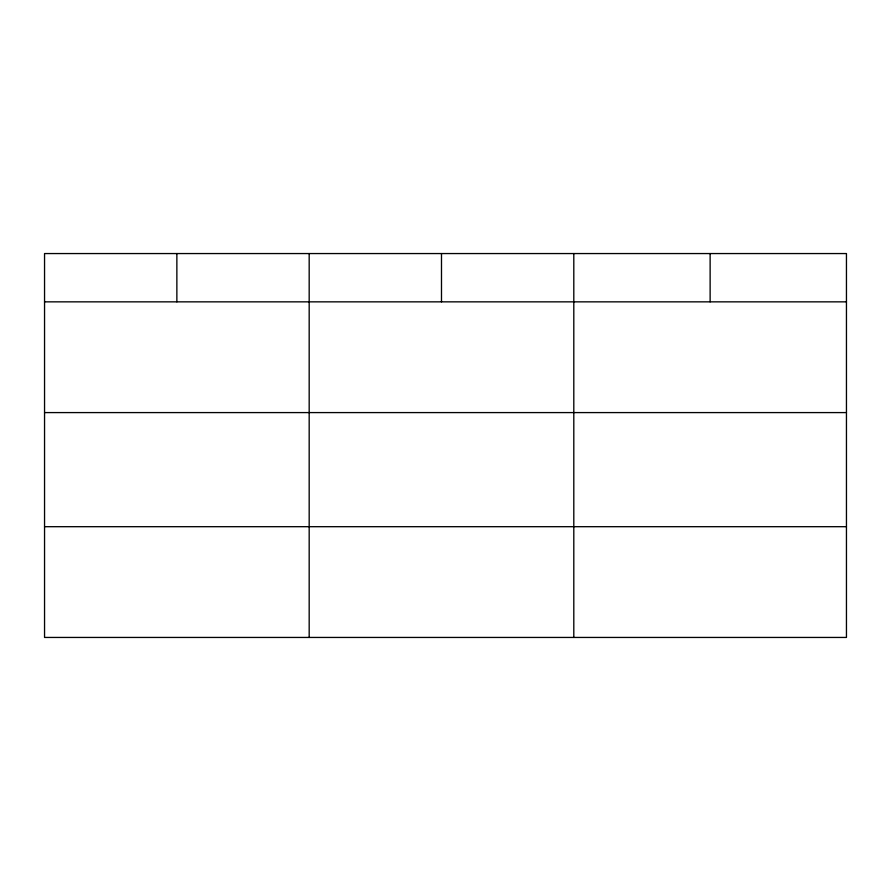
<?xml version="1.0" encoding="UTF-8"?>
<svg xmlns="http://www.w3.org/2000/svg" width="891" height="891" viewBox="0 0 891 891"><rect width="100%" height="100%" fill="white"/><g stroke="black" fill="none" stroke-linecap="round" stroke-linejoin="round"><path stroke-width="1.34" d="M846.45 412.589L846.45 253.556L44.55 253.556L44.55 637.444L846.45 637.444L846.45 412.589L44.55 412.589M44.55 301.849L846.45 301.849M44.55 526.692L846.45 526.692M710.127 253.556L710.127 301.849M573.804 253.556L573.804 637.444M441.49 253.556L441.49 301.849M309.177 253.556L309.177 637.444M176.864 253.556L176.864 301.849"/></g></svg>
